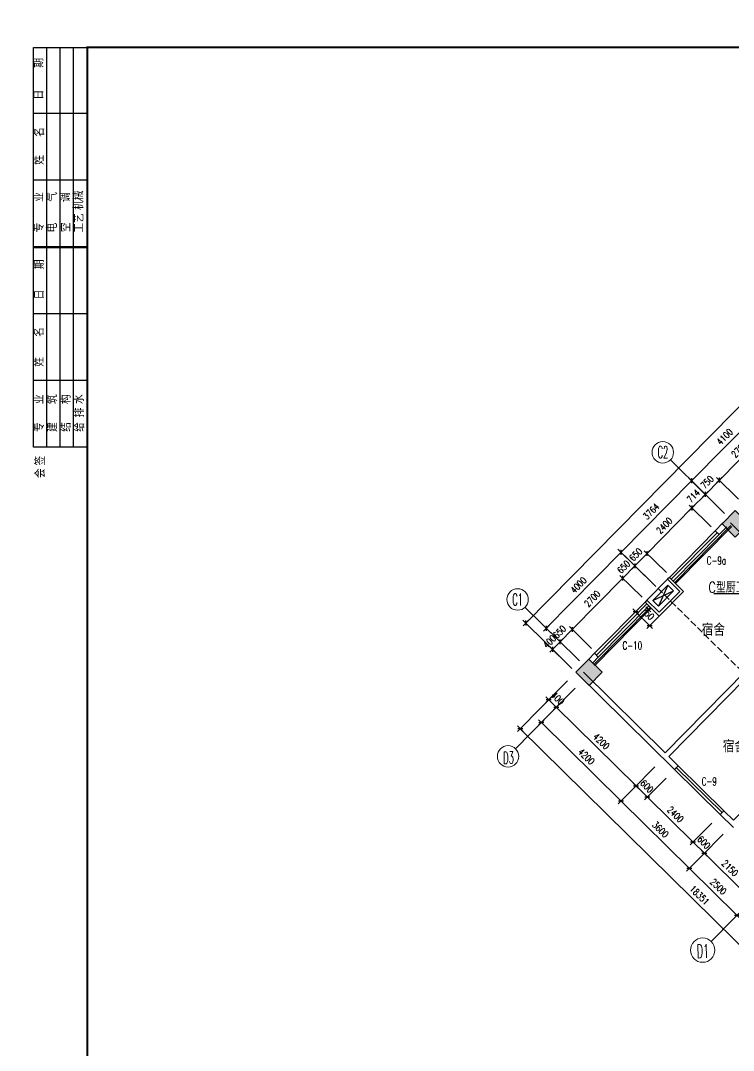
# Model space of a CAD drawing. Extents: x -357449 to -117302, y 127569 to 244935.
# Drawn here: x -357449 to -330711, y 206254 to 244884 of the extents above; entities that cross this region are included whole.
import ezdxf
from ezdxf.enums import TextEntityAlignment as Align

# ---------------------------------------------------------------- set-up
doc = ezdxf.new("R2010")
doc.units = 0
doc.header["$MEASUREMENT"] = 0
doc.linetypes.add('DASH', pattern=[0.35, 0.25, -0.1])
doc.layers.get('0').update_dxf_attribs({"linetype": 'CONTINUOUS'})
doc.layers.get('DEFPOINTS').update_dxf_attribs({"linetype": 'CONTINUOUS'})
for name, color, linetype in [('1', 8, 'CONTINUOUS'), ('COLUMN', 4, 'CONTINUOUS'), ('DIM', 7, 'CONTINUOUS'), ('F', 31, 'CONTINUOUS'), ('JAJU', 8, 'CONTINUOUS'), ('WALL', 1, 'CONTINUOUS'), ('WINDOW', 4, 'CONTINUOUS'), ('WINDOWS', 4, 'CONTINUOUS'), ('阳台', 4, 'CONTINUOUS')]:
    doc.layers.add(name, color=color, linetype=linetype)
doc.layers.add('AXIS', color=3, linetype='CONTINUOUS', lineweight=9)
doc.styles.add('_HZTXT', font='txt.shx', dxfattribs={"bigfont": 'fs.shx'})
doc.styles.add('CHINA', font='SimSun.ttf', dxfattribs={"width": 0.85, "height": 150})
doc.styles.add('COMPLEX', font='COMPLEX.shx')
doc.styles.add('DIM_FONT', font='SIMPLEX.shx', dxfattribs={"width": 0.8})
doc.styles.add('FS', font='txt.shx', dxfattribs={"width": 0.66, "height": 150, "bigfont": 'fs.shx'})
doc.styles.add('HZ', font='txt', dxfattribs={"width": 0.75, "oblique": 10, "bigfont": 'hztxt'})
doc.dimstyles.new('DIMN-200', dxfattribs={"dimtxt": 300, "dimasz": 1, "dimexe": 250, "dimexo": 0, "dimgap": 150, "dimtad": 1, "dimdec": 0, "dimdsep": 46, "dimtxsty": 'DIM_FONT', "dimblk": '_DIMX', "dimcen": 2.5, "dimclrd": 256, "dimclre": 256, "dimclrt": 4, "dimadec": 0, "dimazin": 0, "dimtfac": 1, "dimtdec": 0, "dimtix": 1, "dimtmove": 2, "dimatfit": 3, "dimldrblk": '_DIMX', "dimfxl": 0, "dimtolj": 1, "dimtzin": 0, "dimarcsym": 0})
doc.dimstyles.get("Standard").update_dxf_attribs({"dimtxt": 375, "dimasz": 1, "dimexe": 150, "dimexo": 0, "dimgap": 200, "dimtad": 1, "dimdec": 0, "dimzin": 0, "dimdsep": 46, "dimtxsty": 'DIM_FONT', "dimblk1": '_DIMX', "dimblk2": '_DIMX', "dimsah": 1, "dimcen": 200, "dimclrd": 256, "dimclre": 256, "dimclrt": 4, "dimadec": 0, "dimazin": 0, "dimtfac": 1, "dimtdec": 0, "dimtix": 1, "dimtmove": 2, "dimatfit": 3, "dimldrblk": '_DIMX', "dimfxl": 0, "dimtolj": 1, "dimtzin": 0, "dimarcsym": 0})

# ---------------------------------------------------------------- blocks, each defined once
blk = doc.blocks.new('_DIMX')
blk.add_line((-150, 0), (150, 0))
at = {"const_width": 50}
blk.add_lwpolyline([(-70, -70), (70, 70)], dxfattribs=at)
blk = doc.blocks.new('*D30')
at = {"linetype": 'ByBlock'}
for p, q in [((-309390, 242408), (-328830, 222681)), ((-307663, 240708), (-309497, 242514)), ((-327104, 220979), (-328937, 222785))]:
    blk.add_line(p, q, dxfattribs=at)
at = {"layer": 'DEFPOINTS', "color": 0, "linetype": 'ByBlock'}
for p in [(-307663, 240708), (-328831, 222680), (-327104, 220979)]:
    blk.add_point(p, dxfattribs=at)
at = {"linetype": 'ByBlock'}
for p, rotation in [((-309390, 242409), 45.42128490415822), ((-328831, 222680), 225.4212849041582)]:
    blk.add_blockref('_DIMX', p, dxfattribs=dict(at, rotation=rotation))
at = {"color": 4, "linetype": 'ByBlock', "insert": (-319306, 232737), "char_height": 250, "attachment_point": 5, "rotation": 45.4213, "style": 'DIM_FONT'}
blk.add_mtext('\\A1;27698', dxfattribs=at)
blk = doc.blocks.new('*D28')
at = {"linetype": 'ByBlock'}
for p, q in [((-324282, 225289), (-322599, 226997)), ((-321875, 226285), (-322705, 227103)), ((-323560, 224576), (-324390, 225394))]:
    blk.add_line(p, q, dxfattribs=at)
at = {"layer": 'DEFPOINTS', "color": 0, "linetype": 'ByBlock'}
for p in [(-322598, 226998), (-321875, 226285), (-323560, 224576)]:
    blk.add_point(p, dxfattribs=at)
at = {"linetype": 'ByBlock'}
for p, rotation in [((-322598, 226998), 45.42128490416466), ((-324283, 225289), 225.4212849041647)]:
    blk.add_blockref('_DIMX', p, dxfattribs=dict(at, rotation=rotation))
at = {"color": 4, "linetype": 'ByBlock', "insert": (-323636, 226336), "char_height": 250, "attachment_point": 5, "rotation": 45.4213, "style": 'DIM_FONT'}
blk.add_mtext('\\A1;2400', dxfattribs=at)
blk = doc.blocks.new('*D29')
at = {"linetype": 'ByBlock'}
for p, q in [((-321374, 226794), (-322204, 227612)), ((-322097, 227507), (-322598, 226998)), ((-322096, 227507), (-322096, 227508)), ((-321875, 226285), (-322705, 227103)), ((-322599, 226997), (-322600, 226997))]:
    blk.add_line(p, q, dxfattribs=at)
at = {"layer": 'DEFPOINTS', "color": 0, "linetype": 'ByBlock'}
for p in [(-322598, 226998), (-321374, 226794), (-321875, 226285)]:
    blk.add_point(p, dxfattribs=at)
at = {"linetype": 'ByBlock'}
for p, rotation in [((-322097, 227507), 225.4212849041707), ((-322598, 226998), 45.42128490417075)]:
    blk.add_blockref('_DIMX', p, dxfattribs=dict(at, rotation=rotation))
at = {"color": 4, "linetype": 'ByBlock', "insert": (-322544, 227445), "char_height": 250, "attachment_point": 5, "rotation": 45.4213, "style": 'DIM_FONT'}
blk.add_mtext('\\A1;714', dxfattribs=at)
blk = doc.blocks.new('*D606')
at = {"linetype": 'ByBlock'}
for p, q in [((-325256, 225334), (-328062, 222486)), ((-324787, 224873), (-325362, 225440)), ((-327594, 222024), (-328170, 222591))]:
    blk.add_line(p, q, dxfattribs=at)
at = {"layer": 'DEFPOINTS', "color": 0, "linetype": 'ByBlock'}
for p in [(-324787, 224873), (-328063, 222485), (-327594, 222024)]:
    blk.add_point(p, dxfattribs=at)
at = {"linetype": 'ByBlock'}
for p, rotation in [((-325256, 225335), 45.42128490416558), ((-328063, 222485), 225.4212849041656)]:
    blk.add_blockref('_DIMX', p, dxfattribs=dict(at, rotation=rotation))
at = {"color": 4, "linetype": 'ByBlock', "insert": (-326855, 224103), "char_height": 250, "attachment_point": 5, "rotation": 45.4213, "style": 'DIM_FONT'}
blk.add_mtext('\\A1;4000', dxfattribs=at)
blk = doc.blocks.new('*D33')
at = {"linetype": 'ByBlock'}
for p, q in [((-327501, 219709), (-328354, 218843)), ((-328248, 218949), (-325258, 216003)), ((-324509, 216761), (-325363, 215895))]:
    blk.add_line(p, q, dxfattribs=at)
at = {"layer": 'DEFPOINTS', "color": 0, "linetype": 'ByBlock'}
for p in [(-327501, 219709), (-324509, 216761), (-325257, 216002)]:
    blk.add_point(p, dxfattribs=at)
at = {"linetype": 'ByBlock'}
for p, rotation in [((-328249, 218950), 135.4212849048229), ((-325257, 216002), 315.4212849048229)]:
    blk.add_blockref('_DIMX', p, dxfattribs=dict(at, rotation=rotation))
at = {"color": 4, "linetype": 'ByBlock', "insert": (-326560, 217672), "char_height": 250, "attachment_point": 5, "rotation": 315.4213, "style": 'DIM_FONT'}
blk.add_mtext('\\A1;4200', dxfattribs=at)
blk = doc.blocks.new('*D34')
at = {"linetype": 'ByBlock'}
for p, q in [((-327270, 220513), (-329147, 218608)), ((-329041, 218714), (-315972, 205835)), ((-314199, 207633), (-316077, 205728))]:
    blk.add_line(p, q, dxfattribs=at)
at = {"layer": 'DEFPOINTS', "color": 0, "linetype": 'ByBlock'}
for p in [(-327270, 220513), (-314199, 207633), (-315971, 205835)]:
    blk.add_point(p, dxfattribs=at)
at = {"linetype": 'ByBlock'}
for p, rotation in [((-329042, 218715), 135.4212849045239), ((-315971, 205835), 315.4212849045239)]:
    blk.add_blockref('_DIMX', p, dxfattribs=dict(at, rotation=rotation))
at = {"color": 4, "linetype": 'ByBlock', "insert": (-322314, 212471), "char_height": 250, "attachment_point": 5, "rotation": 315.4213, "style": 'DIM_FONT'}
blk.add_mtext('\\A1;18351', dxfattribs=at)
blk = doc.blocks.new('*D38')
at = {"linetype": 'ByBlock'}
for p, q in [((-321945, 214234), (-322798, 213368)), ((-322692, 213475), (-320913, 211721)), ((-320164, 212480), (-321018, 211614))]:
    blk.add_line(p, q, dxfattribs=at)
at = {"layer": 'DEFPOINTS', "color": 0, "linetype": 'ByBlock'}
for p in [(-321945, 214234), (-320164, 212480), (-320912, 211721)]:
    blk.add_point(p, dxfattribs=at)
at = {"linetype": 'ByBlock'}
for p, rotation in [((-322693, 213475), 135.4212849048249), ((-320912, 211721), 315.4212849048249)]:
    blk.add_blockref('_DIMX', p, dxfattribs=dict(at, rotation=rotation))
at = {"color": 4, "linetype": 'ByBlock', "insert": (-321610, 212794), "char_height": 250, "attachment_point": 5, "rotation": 315.4213, "style": 'DIM_FONT'}
blk.add_mtext('\\A1;2500', dxfattribs=at)
blk = doc.blocks.new('*D41')
at = {"linetype": 'ByBlock'}
for p, q in [((-321430, 214757), (-322237, 213938)), ((-322131, 214044), (-320601, 212537)), ((-319898, 213248), (-320705, 212429))]:
    blk.add_line(p, q, dxfattribs=at)
at = {"layer": 'DEFPOINTS', "color": 0, "linetype": 'ByBlock'}
for p in [(-321430, 214757), (-319898, 213248), (-320600, 212536)]:
    blk.add_point(p, dxfattribs=at)
at = {"linetype": 'ByBlock'}
for p, rotation in [((-322131, 214045), 135.421284904819), ((-320600, 212536), 315.421284904819)]:
    blk.add_blockref('_DIMX', p, dxfattribs=dict(at, rotation=rotation))
at = {"color": 4, "linetype": 'ByBlock', "insert": (-321173, 213486), "char_height": 250, "attachment_point": 5, "rotation": 315.4213, "style": 'DIM_FONT'}
blk.add_mtext('\\A1;2150', dxfattribs=at)
blk = doc.blocks.new('*D35')
at = {"linetype": 'ByBlock'}
for p, q in [((-327270, 220513), (-328078, 219694)), ((-326985, 220232), (-327793, 219413)), ((-327973, 219801), (-327974, 219802)), ((-327972, 219801), (-327687, 219520)), ((-327687, 219519), (-327686, 219518))]:
    blk.add_line(p, q, dxfattribs=at)
at = {"layer": 'DEFPOINTS', "color": 0, "linetype": 'ByBlock'}
for p in [(-327270, 220513), (-326985, 220232), (-327687, 219520)]:
    blk.add_point(p, dxfattribs=at)
at = {"linetype": 'ByBlock'}
for p, rotation in [((-327972, 219801), 315.4212849048206), ((-327687, 219520), 135.4212849048206)]:
    blk.add_blockref('_DIMX', p, dxfattribs=dict(at, rotation=rotation))
at = {"color": 4, "linetype": 'ByBlock', "insert": (-327637, 219856), "char_height": 250, "attachment_point": 5, "rotation": 315.4213, "style": 'DIM_FONT'}
blk.add_mtext('\\A1;400', dxfattribs=at)
blk = doc.blocks.new('*D32')
at = {"linetype": 'ByBlock'}
for p, q in [((-326985, 220232), (-327793, 219413)), ((-327687, 219519), (-324696, 216573)), ((-323994, 217284), (-324801, 216465))]:
    blk.add_line(p, q, dxfattribs=at)
at = {"layer": 'DEFPOINTS', "color": 0, "linetype": 'ByBlock'}
for p in [(-326985, 220232), (-323994, 217284), (-324696, 216572)]:
    blk.add_point(p, dxfattribs=at)
at = {"linetype": 'ByBlock'}
for p, rotation in [((-327687, 219520), 135.4212849048224), ((-324696, 216572), 315.4212849048224)]:
    blk.add_blockref('_DIMX', p, dxfattribs=dict(at, rotation=rotation))
at = {"color": 4, "linetype": 'ByBlock', "insert": (-325998, 218242), "char_height": 250, "attachment_point": 5, "rotation": 315.4213, "style": 'DIM_FONT'}
blk.add_mtext('\\A1;4200', dxfattribs=at)
blk = doc.blocks.new('*D56')
at = {"linetype": 'ByBlock'}
for p, q in [((-323566, 216863), (-324374, 216044)), ((-324268, 216150), (-322560, 214467)), ((-321857, 215179), (-322664, 214359))]:
    blk.add_line(p, q, dxfattribs=at)
at = {"layer": 'DEFPOINTS', "color": 0, "linetype": 'ByBlock'}
for p in [(-323566, 216863), (-321857, 215179), (-322559, 214466)]:
    blk.add_point(p, dxfattribs=at)
at = {"linetype": 'ByBlock'}
for p, rotation in [((-324268, 216151), 135.4212849047248), ((-322559, 214466), 315.4212849047248)]:
    blk.add_blockref('_DIMX', p, dxfattribs=dict(at, rotation=rotation))
at = {"color": 4, "linetype": 'ByBlock', "insert": (-323221, 215504), "char_height": 250, "attachment_point": 5, "rotation": 315.4213, "style": 'DIM_FONT'}
blk.add_mtext('\\A1;2400', dxfattribs=at)
blk = doc.blocks.new('*D59')
at = {"linetype": 'ByBlock'}
for p, q in [((-324509, 216761), (-325363, 215895)), ((-325257, 216001), (-322694, 213476)), ((-321945, 214234), (-322798, 213368))]:
    blk.add_line(p, q, dxfattribs=at)
at = {"layer": 'DEFPOINTS', "color": 0, "linetype": 'ByBlock'}
for p in [(-324509, 216761), (-321945, 214234), (-322693, 213475)]:
    blk.add_point(p, dxfattribs=at)
at = {"linetype": 'ByBlock'}
for p, rotation in [((-325257, 216002), 135.4212849048175), ((-322693, 213475), 315.4212849048175)]:
    blk.add_blockref('_DIMX', p, dxfattribs=dict(at, rotation=rotation))
at = {"color": 4, "linetype": 'ByBlock', "insert": (-323782, 214935), "char_height": 250, "attachment_point": 5, "rotation": 315.4213, "style": 'DIM_FONT'}
blk.add_mtext('\\A1;3600', dxfattribs=at)
blk = doc.blocks.new('*D57')
at = {"linetype": 'ByBlock'}
for p, q in [((-323994, 217284), (-324801, 216465)), ((-323566, 216863), (-324374, 216044)), ((-324696, 216573), (-324697, 216573)), ((-324696, 216572), (-324268, 216151)), ((-324268, 216150), (-324267, 216149))]:
    blk.add_line(p, q, dxfattribs=at)
at = {"layer": 'DEFPOINTS', "color": 0, "linetype": 'ByBlock'}
for p in [(-323994, 217284), (-323566, 216863), (-324268, 216151)]:
    blk.add_point(p, dxfattribs=at)
at = {"linetype": 'ByBlock'}
for p, rotation in [((-324696, 216572), 315.4212849048229), ((-324268, 216151), 135.421284904823)]:
    blk.add_blockref('_DIMX', p, dxfattribs=dict(at, rotation=rotation))
at = {"color": 4, "linetype": 'ByBlock', "insert": (-324289, 216557), "char_height": 250, "attachment_point": 5, "rotation": 315.4213, "style": 'DIM_FONT'}
blk.add_mtext('\\A1;600', dxfattribs=at)
blk = doc.blocks.new('*D58')
at = {"linetype": 'ByBlock'}
for p, q in [((-321857, 215179), (-322664, 214359)), ((-322560, 214467), (-322560, 214468)), ((-322559, 214466), (-322131, 214045)), ((-321430, 214757), (-322237, 213938)), ((-322131, 214044), (-322130, 214044))]:
    blk.add_line(p, q, dxfattribs=at)
at = {"layer": 'DEFPOINTS', "color": 0, "linetype": 'ByBlock'}
for p in [(-321857, 215179), (-321430, 214757), (-322131, 214045)]:
    blk.add_point(p, dxfattribs=at)
at = {"linetype": 'ByBlock'}
for p, rotation in [((-322559, 214466), 315.4212849048174), ((-322131, 214045), 135.4212849048175)]:
    blk.add_blockref('_DIMX', p, dxfattribs=dict(at, rotation=rotation))
at = {"color": 4, "linetype": 'ByBlock', "insert": (-322152, 214452), "char_height": 250, "attachment_point": 5, "rotation": 315.4213, "style": 'DIM_FONT'}
blk.add_mtext('\\A1;600', dxfattribs=at)
blk = doc.blocks.new('*D60')
at = {"linetype": 'ByBlock'}
for p, q in [((-325195, 224363), (-324739, 224826)), ((-324016, 224113), (-324846, 224931)), ((-324738, 224826), (-324738, 224827)), ((-324472, 223650), (-325302, 224468)), ((-325196, 224362), (-325197, 224361))]:
    blk.add_line(p, q, dxfattribs=at)
at = {"layer": 'DEFPOINTS', "color": 0, "linetype": 'ByBlock'}
for p in [(-324739, 224826), (-324016, 224113), (-324472, 223650)]:
    blk.add_point(p, dxfattribs=at)
at = {"linetype": 'ByBlock'}
for p, rotation in [((-324739, 224826), 225.4212849041639), ((-325195, 224363), 45.4212849041639)]:
    blk.add_blockref('_DIMX', p, dxfattribs=dict(at, rotation=rotation))
at = {"color": 4, "linetype": 'ByBlock', "insert": (-325163, 224787), "char_height": 250, "attachment_point": 5, "rotation": 45.4213, "style": 'DIM_FONT'}
blk.add_mtext('\\A1;650', dxfattribs=at)
blk = doc.blocks.new('*D31')
at = {"linetype": 'ByBlock'}
for p, q in [((-324472, 223650), (-325302, 224468)), ((-325196, 224362), (-327090, 222440)), ((-326367, 221727), (-327197, 222545))]:
    blk.add_line(p, q, dxfattribs=at)
at = {"layer": 'DEFPOINTS', "color": 0, "linetype": 'ByBlock'}
for p in [(-324472, 223650), (-327090, 222439), (-326367, 221727)]:
    blk.add_point(p, dxfattribs=at)
at = {"linetype": 'ByBlock'}
for p, rotation in [((-325195, 224363), 45.42128490416749), ((-327090, 222439), 225.4212849041675)]:
    blk.add_blockref('_DIMX', p, dxfattribs=dict(at, rotation=rotation))
at = {"color": 4, "linetype": 'ByBlock', "insert": (-326339, 223594), "char_height": 250, "attachment_point": 5, "rotation": 45.4213, "style": 'DIM_FONT'}
blk.add_mtext('\\A1;2700', dxfattribs=at)
blk = doc.blocks.new('*D36')
at = {"linetype": 'ByBlock'}
for p, q in [((-327104, 220979), (-327934, 221797)), ((-327547, 221976), (-327827, 221692)), ((-326823, 221264), (-327653, 222082))]:
    blk.add_line(p, q, dxfattribs=at)
at = {"layer": 'DEFPOINTS', "color": 0, "linetype": 'ByBlock'}
for p in [(-327827, 221692), (-327104, 220979), (-326823, 221264)]:
    blk.add_point(p, dxfattribs=at)
at = {"linetype": 'ByBlock'}
for p, rotation in [((-327547, 221976), 45.42128490416805), ((-327827, 221692), 225.4212849041681)]:
    blk.add_blockref('_DIMX', p, dxfattribs=dict(at, rotation=rotation))
at = {"color": 4, "linetype": 'ByBlock', "insert": (-327942, 221983), "char_height": 250, "attachment_point": 5, "rotation": 45.4213, "style": 'DIM_FONT'}
blk.add_mtext('\\A1;400', dxfattribs=at)
blk = doc.blocks.new('*D37')
at = {"linetype": 'ByBlock'}
for p, q in [((-326367, 221727), (-327197, 222545)), ((-327091, 222439), (-327546, 221977)), ((-326823, 221264), (-327653, 222082))]:
    blk.add_line(p, q, dxfattribs=at)
at = {"layer": 'DEFPOINTS', "color": 0, "linetype": 'ByBlock'}
for p in [(-327547, 221976), (-326367, 221727), (-326823, 221264)]:
    blk.add_point(p, dxfattribs=at)
at = {"linetype": 'ByBlock'}
for p, rotation in [((-327090, 222439), 45.42128490375335), ((-327547, 221976), 225.4212849037534)]:
    blk.add_blockref('_DIMX', p, dxfattribs=dict(at, rotation=rotation))
at = {"color": 4, "linetype": 'ByBlock', "insert": (-327565, 222348), "char_height": 250, "attachment_point": 5, "rotation": 45.4213, "style": 'DIM_FONT'}
blk.add_mtext('\\A1;650', dxfattribs=at)
blk = doc.blocks.new('*D61')
at = {"linetype": 'ByBlock'}
for p, q in [((-324283, 225289), (-324739, 224826)), ((-323560, 224576), (-324390, 225394)), ((-324282, 225289), (-324281, 225290)), ((-324016, 224113), (-324846, 224931)), ((-324740, 224825), (-324740, 224824))]:
    blk.add_line(p, q, dxfattribs=at)
at = {"layer": 'DEFPOINTS', "color": 0, "linetype": 'ByBlock'}
for p in [(-324739, 224826), (-323560, 224576), (-324016, 224113)]:
    blk.add_point(p, dxfattribs=at)
at = {"linetype": 'ByBlock'}
for p, rotation in [((-324283, 225289), 225.421284904173), ((-324739, 224826), 45.42128490417295)]:
    blk.add_blockref('_DIMX', p, dxfattribs=dict(at, rotation=rotation))
at = {"color": 4, "linetype": 'ByBlock', "insert": (-324707, 225250), "char_height": 250, "attachment_point": 5, "rotation": 45.4213, "style": 'DIM_FONT'}
blk.add_mtext('\\A1;650', dxfattribs=at)
blk = doc.blocks.new('*D70')
at = {"linetype": 'ByBlock'}
for p, q in [((-321571, 228041), (-322097, 227507)), ((-320848, 227328), (-321678, 228146)), ((-321570, 228041), (-321569, 228042)), ((-321374, 226794), (-322204, 227612)), ((-322098, 227506), (-322099, 227505))]:
    blk.add_line(p, q, dxfattribs=at)
at = {"layer": 'DEFPOINTS', "color": 0, "linetype": 'ByBlock'}
for p in [(-322097, 227507), (-320848, 227328), (-321374, 226794)]:
    blk.add_point(p, dxfattribs=at)
at = {"linetype": 'ByBlock'}
for p, rotation in [((-321571, 228041), 225.4212849041642), ((-322097, 227507), 45.42128490416423)]:
    blk.add_blockref('_DIMX', p, dxfattribs=dict(at, rotation=rotation))
at = {"color": 4, "linetype": 'ByBlock', "insert": (-322030, 227967), "char_height": 250, "attachment_point": 5, "rotation": 45.4213, "style": 'DIM_FONT'}
blk.add_mtext('\\A1;750', dxfattribs=at)
blk = doc.blocks.new('*D71')
at = {"linetype": 'ByBlock'}
for p, q in [((-319676, 229963), (-321570, 228041)), ((-318952, 229251), (-319782, 230069)), ((-320848, 227328), (-321678, 228146))]:
    blk.add_line(p, q, dxfattribs=at)
at = {"layer": 'DEFPOINTS', "color": 0, "linetype": 'ByBlock'}
for p in [(-318952, 229251), (-321571, 228041), (-320848, 227328)]:
    blk.add_point(p, dxfattribs=at)
at = {"linetype": 'ByBlock'}
for p, rotation in [((-319676, 229964), 45.4212849041695), ((-321571, 228041), 225.4212849041695)]:
    blk.add_blockref('_DIMX', p, dxfattribs=dict(at, rotation=rotation))
at = {"color": 4, "linetype": 'ByBlock', "insert": (-320819, 229195), "char_height": 250, "attachment_point": 5, "rotation": 45.4213, "style": 'DIM_FONT'}
blk.add_mtext('\\A1;2700', dxfattribs=at)
blk = doc.blocks.new('*D532')
at = {"linetype": 'ByBlock'}
for p, q in [((-324359, 223468), (-324821, 222998)), ((-324717, 223106), (-324717, 223107)), ((-324182, 222579), (-324716, 223105)), ((-323824, 222941), (-324287, 222472)), ((-324181, 222578), (-324180, 222577))]:
    blk.add_line(p, q, dxfattribs=at)
at = {"layer": 'DEFPOINTS', "color": 0, "linetype": 'ByBlock'}
for p in [(-324359, 223468), (-324716, 223105), (-323824, 222941)]:
    blk.add_point(p, dxfattribs=at)
at = {"linetype": 'ByBlock'}
for p, rotation in [((-324716, 223105), 315.4212849037485), ((-324182, 222579), 135.4212849037485)]:
    blk.add_blockref('_DIMX', p, dxfattribs=dict(at, rotation=rotation))
at = {"color": 4, "linetype": 'ByBlock', "insert": (-324256, 223038), "char_height": 250, "attachment_point": 5, "rotation": 315.4213, "style": 'DIM_FONT'}
blk.add_mtext('\\A1;750', dxfattribs=at)
blk = doc.blocks.new('*D605')
at = {"linetype": 'ByBlock'}
for p, q in [((-322614, 228015), (-325255, 225335)), ((-321374, 226794), (-322721, 228121)), ((-324016, 224113), (-325362, 225440))]:
    blk.add_line(p, q, dxfattribs=at)
at = {"layer": 'DEFPOINTS', "color": 0, "linetype": 'ByBlock'}
for p in [(-321374, 226794), (-325256, 225335), (-324016, 224113)]:
    blk.add_point(p, dxfattribs=at)
at = {"linetype": 'ByBlock'}
for p, rotation in [((-322614, 228016), 45.42128490416383), ((-325256, 225335), 225.4212849041637)]:
    blk.add_blockref('_DIMX', p, dxfattribs=dict(at, rotation=rotation))
at = {"color": 4, "linetype": 'ByBlock', "insert": (-324131, 226868), "char_height": 250, "attachment_point": 5, "rotation": 45.4213, "style": 'DIM_FONT'}
blk.add_mtext('\\A1;3764', dxfattribs=at)
blk = doc.blocks.new('*D631')
at = {"linetype": 'ByBlock'}
for p, q in [((-318496, 229714), (-319843, 231041)), ((-322613, 228016), (-319737, 230935)), ((-321374, 226794), (-322721, 228121))]:
    blk.add_line(p, q, dxfattribs=at)
at = {"layer": 'DEFPOINTS', "color": 0, "linetype": 'ByBlock'}
for p in [(-319736, 230936), (-318496, 229714), (-321374, 226794)]:
    blk.add_point(p, dxfattribs=at)
at = {"linetype": 'ByBlock'}
for p, rotation in [((-319736, 230936), 45.42128490416533), ((-322614, 228016), 225.4212849041654)]:
    blk.add_blockref('_DIMX', p, dxfattribs=dict(at, rotation=rotation))
at = {"color": 4, "linetype": 'ByBlock', "insert": (-321371, 229669), "char_height": 250, "attachment_point": 5, "rotation": 45.4213, "style": 'DIM_FONT'}
blk.add_mtext('\\A1;4100', dxfattribs=at)

msp = doc.modelspace()

# ---------------------------------------------------------------- hatches: boundary and pattern name
at = {"layer": 'COLUMN'}
h = msp.add_hatch(color=256, dxfattribs=at)
h.paths.add_polyline_path([(-330646.32, 226501.44), (-330891.98, 226252.14), (-330642.68, 226006.47), (-330397.02, 226255.78)])
h.paths.add_polyline_path([(-330891.98, 226252.14), (-331137.64, 226002.84), (-330888.34, 225757.17), (-330642.68, 226006.47)])
h.paths.add_polyline_path([(-330397.02, 226255.78), (-330642.68, 226006.47), (-330393.38, 225760.81), (-330147.72, 226010.11)])
h.paths.add_polyline_path([(-330393.38, 225760.81), (-330642.68, 226006.47), (-330888.34, 225757.17), (-330639.04, 225511.51)])
h = msp.add_hatch(color=256, dxfattribs=at)
h.paths.add_polyline_path([(-336130.83, 220935.68), (-336376.49, 220686.38), (-336127.19, 220440.72), (-335881.53, 220690.02)])
h.paths.add_polyline_path([(-336376.49, 220686.38), (-336622.15, 220437.08), (-336372.85, 220191.42), (-336127.19, 220440.72)])
h.paths.add_polyline_path([(-335881.53, 220690.02), (-336127.19, 220440.72), (-335877.89, 220195.06), (-335632.23, 220444.36)])
h.paths.add_polyline_path([(-335877.89, 220195.06), (-336127.19, 220440.72), (-336372.85, 220191.42), (-336123.55, 219945.76)])

# ---------------------------------------------------------------- linework, layer by layer
for p, q in [((-356969.99, 228879.75), (-356969.99, 243879.75)), ((-356969.99, 243879.75), (-354969.99, 243879.75)), ((-356469.99, 228879.75), (-356469.99, 243879.75)), ((-355969.99, 228879.75), (-355969.99, 243879.75)), ((-355469.99, 228879.75), (-355469.99, 243879.75)), ((-354969.99, 241399.75), (-356969.99, 241399.75)), ((-354969.99, 238899.75), (-356969.99, 238899.75)), ((-354969.99, 236399.75), (-356969.99, 236399.75)), ((-354969.99, 236359.75), (-356969.99, 236359.75)), ((-354969.99, 233879.75), (-356969.99, 233879.75)), ((-354969.99, 231379.75), (-356969.99, 231379.75)), ((-354969.99, 228879.75), (-356969.99, 228879.75))]:
    msp.add_line(p, q)
for points, const_width in [([(-238544.99, 160779.75), (-357444.99, 160779.75), (-357444.99, 244879.75), (-238544.99, 244879.75)], 8), ([(-239544.99, 243879.75), (-239544.99, 161779.75), (-354944.99, 161779.75), (-354944.99, 243879.75)], 80)]:
    msp.add_lwpolyline(points, close=True, dxfattribs=dict(const_width=const_width))
at = {"layer": '1'}
for p, q in [((-333168.59, 223702.6), (-333516.41, 222922.2)), ((-333730.1, 223132.77), (-332954.9, 223492.03))]:
    msp.add_line(p, q, dxfattribs=at)
msp.add_lwpolyline([(-333516.41, 222922.2), (-332954.9, 223492.03), (-333168.59, 223702.6), (-333730.1, 223132.77)], close=True, dxfattribs=at)
at = {"layer": 'AXIS'}
for p, q in [((-331811.68, 227158.4), (-333074.35, 228402.64)), ((-337261.09, 221628.26), (-338523.76, 222872.5)), ((-337167.54, 219313.71), (-338883.76, 217572.07)), ((-329830.99, 212084.26), (-331547.21, 210342.62))]:
    msp.add_line(p, q, dxfattribs=at)
for centre, radius in [((-333358.6, 228686.9), 402), ((-338806.07, 223168.4), 402), ((-339163.81, 217283.66), 402), ((-331864.87, 210015.47), 456)]:
    msp.add_circle(centre, radius, dxfattribs=at)
at = {"layer": 'COLUMN'}
for p, q in [((-333112.71, 223998.51), (-331393.08, 225743.62)), ((-333041.48, 223928.32), (-331321.85, 225673.43)), ((-332970.25, 223858.13), (-331250.62, 225603.24)), ((-335920.26, 221149.37), (-334025.16, 223072.54)), ((-335849.03, 221079.18), (-333953.93, 223002.35)), ((-335777.8, 221008.99), (-333882.7, 222932.16)), ((-332918.26, 216787.26), (-331208.77, 215102.73)), ((-332848.07, 216858.49), (-331138.58, 215173.95)), ((-332777.88, 216929.72), (-331068.39, 215245.18))]:
    msp.add_line(p, q, dxfattribs=at)
for points in [[(-331137.64, 226002.84), (-330646.32, 226501.44), (-330147.72, 226010.11), (-330639.04, 225511.51)], [(-336622.15, 220437.08), (-336130.83, 220935.68), (-335632.23, 220444.36), (-336123.55, 219945.76)]]:
    msp.add_lwpolyline(points, close=True, dxfattribs=at)
at = {"layer": 'JAJU', "color": 8}
for p, q in [((-330807.6, 225938.84), (-332913.27, 223801.98)), ((-330771.99, 225903.75), (-332877.65, 223766.89)), ((-335931.39, 220739.15), (-333825.72, 222876.01)), ((-335895.77, 220704.06), (-333790.11, 222840.92))]:
    msp.add_line(p, q, dxfattribs=at)
at = {"layer": 'WALL'}
for p, q in [((-331102.55, 226038.45), (-331393.08, 225743.62)), ((-330819.71, 226040.53), (-327756.88, 223022.41)), ((-331393.08, 225743.62), (-331250.62, 225603.24)), ((-330960.09, 225898.07), (-331250.62, 225603.24)), ((-333112.71, 223998.51), (-333182.89, 223927.28)), ((-332719.91, 223471.06), (-333182.89, 223927.28)), ((-332578.49, 223472.1), (-333112.71, 223998.51)), ((-332719.91, 223471.06), (-333491.99, 222687.54)), ((-332578.49, 223472.1), (-333490.95, 222546.12)), ((-333954.97, 223143.77), (-334025.16, 223072.54)), ((-333490.95, 222546.12), (-334025.16, 223072.54)), ((-333491.99, 222687.54), (-333954.97, 223143.77)), ((-336130.83, 220935.68), (-335920.26, 221149.37)), ((-335988.37, 220795.3), (-335777.8, 221008.99)), ((-335920.26, 221149.37), (-335777.8, 221008.99)), ((-332918.26, 216787.26), (-336622.15, 220437.08)), ((-333276.48, 217421.04), (-336339.31, 220439.16)), ((-333276.48, 217421.04), (-330258.36, 220483.87)), ((-333134.02, 217280.66), (-330256.28, 220201.04)), ((-332777.88, 216929.72), (-333134.02, 217280.66)), ((-332777.88, 216929.72), (-332918.26, 216787.26)), ((-330712.25, 214894.24), (-328606.58, 217031.1)), ((-331068.39, 215245.18), (-331208.77, 215102.73)), ((-330712.25, 214894.24), (-331068.39, 215245.18)), ((-330710.17, 214611.4), (-331208.77, 215102.73))]:
    msp.add_line(p, q, dxfattribs=at)
at = {"layer": 'WINDOW'}
msp.add_line((-331443.57, 223391.39, 0), (-328864.62, 223391.39, 0), dxfattribs=at)
at = {"layer": 'WINDOWS'}
msp.add_line((-333182.89, 223927.28), (-333954.97, 223143.77), dxfattribs=at)
at = {"layer": '阳台', "color": 8, "linetype": 'DASH', "ltscale": 1000}
msp.add_line((-330131.68, 220218.65), (-335070.89, 225085.75), dxfattribs=at)

# ---------------------------------------------------------------- texts
at = {"style": 'HZ'}
for s, height, width, p in [('期', 320, 0.95, (-356595.15, 243117.55)), ('日', 320, 0.95, (-356591.72, 241921.56)), ('名', 320, 0.95, (-356568.87, 240518.18)), ('姓', 320, 0.95, (-356580.34, 239473.9)), ('业', 320, 0.95, (-356586.49, 238087.08)), ('气', 320, 0.95, (-356078.25, 238088.57)), ('调', 320, 0.95, (-355592.79, 238078.41)), ('机械', 320, 0.95, (-355099.43, 237779.66)), ('专', 320, 0.95, (-356580.84, 236936.59)), ('电', 370, 0.8, (-356082.1, 236936.8)), ('空', 320, 0.95, (-355578.91, 236954.65)), ('工艺', 320, 0.95, (-355085.55, 236929.9)), ('期', 320, 0.95, (-356569.79, 235558.99)), ('日', 320, 0.95, (-356566.36, 234427.63)), ('名', 320, 0.95, (-356575.62, 233018.18)), ('姓', 320, 0.95, (-356587.09, 231902.19)), ('业', 320, 0.95, (-356578.05, 230497.06)), ('筑', 320, 0.95, (-356076.87, 230499.83)), ('构', 320, 0.95, (-355574.01, 230499.83)), ('水', 320, 0.95, (-355079.68, 230499.83)), ('排', 320, 0.95, (-355074.51, 229999.35)), ('专', 320, 0.95, (-356572.88, 229451.62)), ('建', 320, 0.95, (-356071.7, 229451.62)), ('结', 320, 0.95, (-355568.84, 229456.3)), ('给', 320, 0.95, (-355069.34, 229456.3)), ('签', 350, 0.95, (-356531.18, 228192.25)), ('会', 350, 0.95, (-356531.18, 227722.9))]:
    msp.add_text(s, height=height, rotation=90, dxfattribs=dict(at, width=width)).set_placement(p)
at = {"linetype": 'Continuous', "style": '_HZTXT', "width": 0.8}
msp.add_text('C型厨卫详见本图', height=400, dxfattribs=at).set_placement((-330217.47, 223625.76, 0), align=Align.MIDDLE_CENTER)
at = {"layer": 'AXIS', "style": 'COMPLEX'}
for tag, width, p, p2 in [('C2', 0.535714, (-333556.22, 228473.77), (-333154.22, 228473.77)), ('C1', 0.625, (-339005.63, 222943.63), (-338603.63, 222943.63))]:
    msp.add_attdef(tag, text='2', height=450.24, dxfattribs=dict(at, width=width)).set_placement(p, p2, align=Align.FIT)
for tag, height, width, p, p2 in [('D3', 450.24, 0.520833, (-339343.09, 217007.92), (-338941.13, 217013.83)), ('D1', 510.72, 0.604839, (-332081.37, 209719.03), (-331625.42, 209725.74))]:
    msp.add_attdef(tag, text='', height=height, rotation=0.84257, dxfattribs=dict(at, width=width)).set_placement(p, p2, align=Align.FIT)
at = {"layer": 'DIM', "style": 'CHINA', "width": 0.8}
for p in [(-331899.51, 221846.99), (-331108.47, 217473.23)]:
    msp.add_text('宿舍', height=400, dxfattribs=at).set_placement(p)
at = {"layer": 'F', "style": 'FS', "width": 0.66}
for s, p in [('C-9a', (-331712.3, 224479.59)), ('C-10', (-334871.03, 221293.25)), ('C-9', (-331901.74, 216195.06))]:
    msp.add_text(s, height=300, dxfattribs=at).set_placement(p)

# ---------------------------------------------------------------- dimensions: what is measured, and where the dimension line sits
at = {"layer": 'AXIS'}
for p1, p2, distance, dimstyle, override, picture, middle in [((-317330.06, 240312.3), (-336770.8, 220583.56), -2423.69, 'DIMN-200', {"dimtxt": 250, "dimexe": 150, "dimzin": 0, "dimblk1": '_DIMX', "dimblk2": '_DIMX', "dimsah": 1, "dimcen": 200}, '*D30', (-328972.67, 232342.11)), ((-328619.12, 228856), (-330514.21, 226932.83), -1015.29, 'DIMN-200', {"dimtxt": 250, "dimexe": 150, "dimzin": 0, "dimblk1": '_DIMX', "dimblk2": '_DIMX', "dimsah": 1, "dimcen": 200}, '*D71', (-330485.72, 228800.06)), ((-330514.21, 226932.83), (-331040.63, 226398.62), -1015.29, 'DIMN-200', {"dimtxt": 250, "dimexe": 150, "dimzin": 0, "dimblk1": '_DIMX', "dimblk2": '_DIMX', "dimsah": 1, "dimcen": 200}, '*D70', (-331696.48, 227571.36)), ((-331040.63, 226398.62), (-331541.73, 225890.09), -1015.29, 'DIMN-200', {"dimtxt": 250, "dimexe": 150, "dimzin": 0, "dimblk1": '_DIMX', "dimblk2": '_DIMX', "dimsah": 1, "dimcen": 200}, '*D29', (-332210.23, 227049.99)), ((-333226.26, 224180.61), (-331541.73, 225890.09), 1015.29, 'Standard', {"dimtxt": 250, "dimgap": 150, "dimblk": '_DIMX'}, '*D28', (-333303.05, 225940.99)), ((-334453.53, 224477.41), (-337261.09, 221628.26), -658.02, 'DIMN-200', {"dimtxt": 250, "dimexe": 150, "dimzin": 0, "dimblk1": '_DIMX', "dimblk2": '_DIMX', "dimsah": 1, "dimcen": 200}, '*D606', (-336521.89, 223707.72)), ((-333226.26, 224180.61), (-333682.49, 223717.62), -1015.29, 'DIMN-200', {"dimtxt": 250, "dimexe": 150, "dimzin": 0, "dimblk1": '_DIMX', "dimblk2": '_DIMX', "dimsah": 1, "dimcen": 200}, '*D61', (-334373.43, 224854.75)), ((-334138.72, 223254.63), (-333682.49, 223717.62), 1015.29, 'DIMN-200', {"dimtxt": 250, "dimexe": 150, "dimzin": 0, "dimblk1": '_DIMX', "dimblk2": '_DIMX', "dimsah": 1, "dimcen": 200}, '*D60', (-334829.66, 224391.76)), ((-334138.72, 223254.63), (-336033.81, 221331.46), -1015.29, 'DIMN-200', {"dimtxt": 250, "dimexe": 150, "dimzin": 0, "dimblk1": '_DIMX', "dimblk2": '_DIMX', "dimsah": 1, "dimcen": 200}, '*D31', (-336005.32, 223198.68)), ((-336936.98, 220117.58), (-323866.1, 207237.52), -2524.33, 'DIMN-200', {"dimtxt": 250, "dimexe": 150, "dimzin": 0, "dimblk1": '_DIMX', "dimblk2": '_DIMX', "dimsah": 1, "dimcen": 200}, '*D34', (-331980.32, 212075.38)), ((-336936.98, 220117.58), (-336652.07, 219836.82), -1000, 'DIMN-200', {"dimtxt": 250, "dimexe": 150, "dimzin": 0, "dimblk1": '_DIMX', "dimblk2": '_DIMX', "dimsah": 1, "dimcen": 200}, '*D35', (-337303.39, 219460.79)), ((-336652.07, 219836.82), (-333660.46, 216888.89), -1000, 'DIMN-200', {"dimtxt": 250, "dimexe": 150, "dimzin": 0, "dimblk1": '_DIMX', "dimblk2": '_DIMX', "dimsah": 1, "dimcen": 200}, '*D32', (-335665.13, 217846.45)), ((-337167.54, 219313.71), (-334175.94, 216365.78), -1065.59, 'DIMN-200', {"dimtxt": 250, "dimexe": 150, "dimzin": 0, "dimblk1": '_DIMX', "dimblk2": '_DIMX', "dimsah": 1, "dimcen": 200}, '*D33', (-336226.65, 217276.62)), ((-333660.46, 216888.89), (-333233.09, 216467.76), -1000, 'DIMN-200', {"dimtxt": 250, "dimexe": 150, "dimzin": 0, "dimblk1": '_DIMX', "dimblk2": '_DIMX', "dimsah": 1, "dimcen": 200}, '*D57', (-333955.65, 216161.92)), ((-334175.94, 216365.78), (-331611.71, 213838.98), -1065.59, 'DIMN-200', {"dimtxt": 250, "dimexe": 150, "dimzin": 0, "dimblk1": '_DIMX', "dimblk2": '_DIMX', "dimsah": 1, "dimcen": 200}, '*D59', (-333448.73, 214539.26)), ((-333233.09, 216467.76), (-331523.6, 214783.23), -1000, 'DIMN-200', {"dimtxt": 250, "dimexe": 150, "dimzin": 0, "dimblk1": '_DIMX', "dimblk2": '_DIMX', "dimsah": 1, "dimcen": 200}, '*D56', (-332887.22, 215109.09)), ((-331523.6, 214783.23), (-331096.23, 214362.09), -1000, 'DIMN-200', {"dimtxt": 250, "dimexe": 150, "dimzin": 0, "dimblk1": '_DIMX', "dimblk2": '_DIMX', "dimsah": 1, "dimcen": 200}, '*D58', (-331818.79, 214056.25)), ((-331096.23, 214362.09), (-329564.81, 212853.03), -1000, 'DIMN-200', {"dimtxt": 250, "dimexe": 150, "dimzin": 0, "dimblk1": '_DIMX', "dimblk2": '_DIMX', "dimsah": 1, "dimcen": 200}, '*D41', (-330839.39, 213091.16)), ((-331611.71, 213838.98), (-329830.99, 212084.26), -1065.59, 'DIMN-200', {"dimtxt": 250, "dimexe": 150, "dimzin": 0, "dimblk1": '_DIMX', "dimblk2": '_DIMX', "dimsah": 1, "dimcen": 200}, '*D38', (-331276.25, 212398.5))]:
    dim = msp.add_aligned_dim(p1=p1, p2=p2, distance=distance, dimstyle=dimstyle, override=override, dxfattribs=at)
    dim.commit()
    dim.dimension.update_dxf_attribs({"geometry": picture, "text_midpoint": middle, "insert": (-9666.64, -395.33)})
for base, p1, p2, picture, middle in [((-337213.22, 221581.09), (-336033.81, 221331.46), (-336490.04, 220868.47), '*D37', (-337231.31, 221952.35)), ((-337493.97, 221296.18), (-336490.04, 220868.47), (-336770.8, 220583.56), '*D36', (-337608.6, 221588.03))]:
    dim = msp.add_linear_dim(base=base, p1=p1, p2=p2, angle=225.421285, dimstyle='DIMN-200', override={"dimtxt": 250, "dimexe": 150, "dimzin": 0, "dimblk1": '_DIMX', "dimblk2": '_DIMX', "dimsah": 1, "dimcen": 200}, dxfattribs=at)
    dim.commit()
    dim.dimension.update_dxf_attribs({"geometry": picture, "text_midpoint": middle, "dimtype": 129, "insert": (-9666.64, -395.33)})
at = {"layer": 'WINDOW'}
for p1, p2, distance, picture, middle in [((-331040.63, 226398.62), (-328162.89, 229318.99), 1740.52, '*D631', (-331037.39, 229273.47)), ((-331040.63, 226398.62), (-333682.49, 223717.62), -1740.52, '*D605', (-333797.19, 226472.79)), ((-333490.95, 222546.12), (-334025.16, 223072.54), 509.21, '*D532', (-333922.44, 222642.51))]:
    dim = msp.add_aligned_dim(p1=p1, p2=p2, distance=distance, dimstyle='Standard', override={"dimtxt": 250, "dimgap": 150, "dimblk": '_DIMX'}, dxfattribs=at)
    dim.commit()
    dim.dimension.update_dxf_attribs({"geometry": picture, "text_midpoint": middle, "insert": (-9666.64, -395.33)})

doc.saveas('drawing.dxf')
